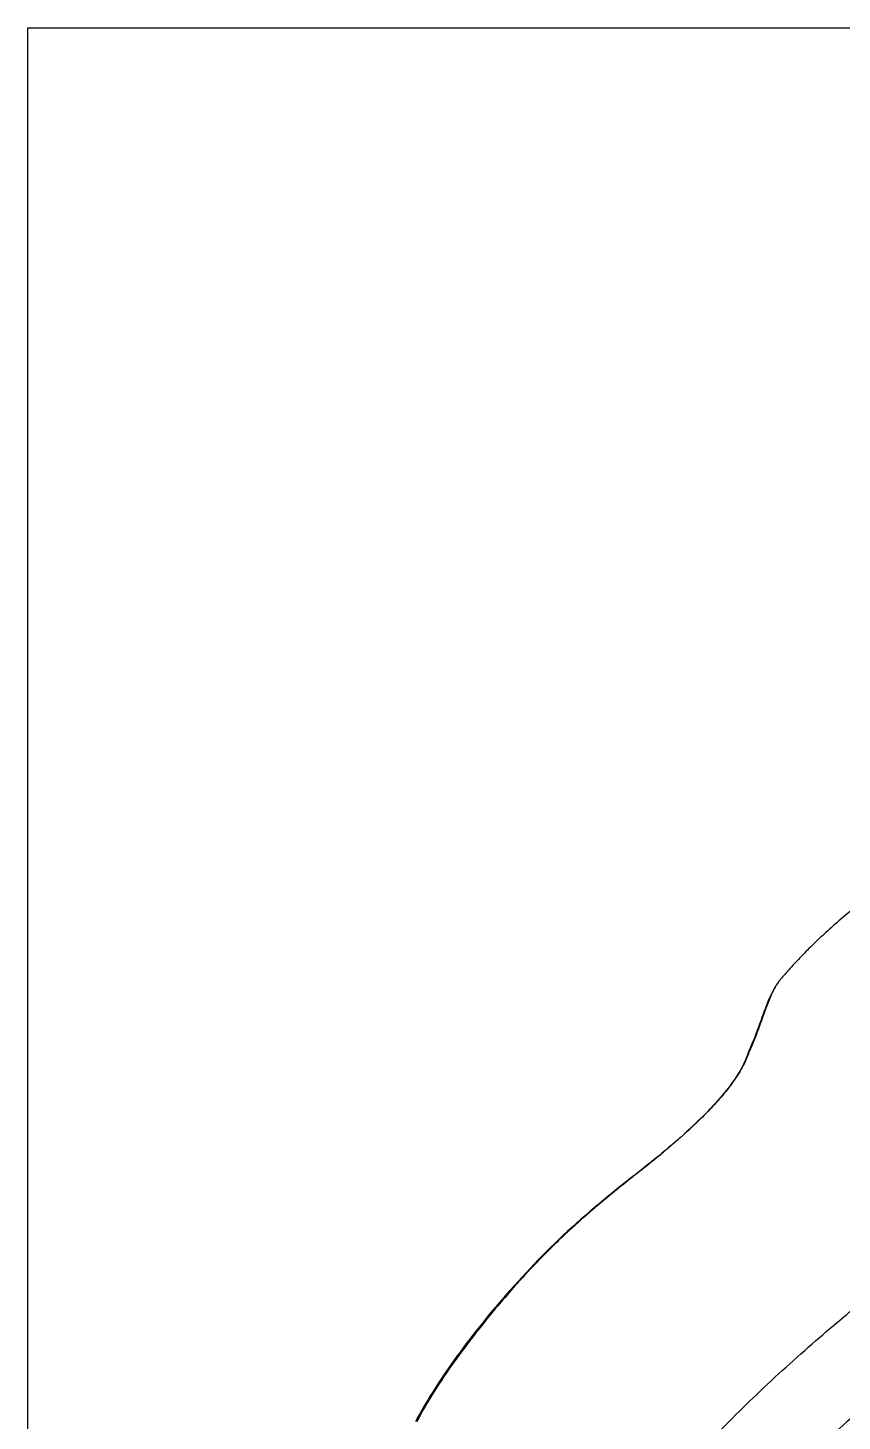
# Model space of a CAD drawing. Header units: inches. Extents: x 157915 to 159347, y -49911 to -48898.
# Drawn here: x 158871.23 to 158894.95, y -49776.47 to -49735.88 of the extents above; entities that cross this region are included whole.
import ezdxf

# ---------------------------------------------------------------- set-up
doc = ezdxf.new("R2010")
doc.units = ezdxf.units.IN
doc.header["$LTSCALE"] = 2
doc.header["$MEASUREMENT"] = 0
doc.layers.get('0').update_dxf_attribs({"linetype": 'CONTINUOUS'})
doc.layers.add('A', color=7, linetype='CONTINUOUS')

msp = doc.modelspace()

# ---------------------------------------------------------------- linework, layer by layer
at = {"color": 7, "linetype": 'Continuous'}
for p, q in [((158893.158, -49763.6), (158893.146, -49763.614)), ((158892.24, -49765.677), (158892.24, -49765.676)), ((158889.093, -49769.166), (158889.094, -49769.156)), ((158882.528, -49776.47), (158882.527, -49776.47))]:
    msp.add_line(p, q, dxfattribs=at)
for points, start_tangent, end_tangent in [([(158929.508, -49748.835), (158929.348, -49748.805), (158928.873, -49748.731), (158928.489, -49748.68), (158928.181, -49748.637), (158927.93, -49748.598), (158927.738, -49748.563), (158927.56, -49748.528), (158927.342, -49748.481), (158927.029, -49748.413), (158926.588, -49748.323), (158926.04, -49748.223), (158925.309, -49748.118), (158924.483, -49748.052), (158923.575, -49748.053), (158922.637, -49748.147), (158921.588, -49748.376), (158920.447, -49748.759), (158919.158, -49749.345), (158917.816, -49750.141), (158916.641, -49751.023), (158915.522, -49751.956), (158914.472, -49752.786), (158913.501, -49753.417), (158912.564, -49753.884), (158911.508, -49754.295), (158910.214, -49754.735), (158908.629, -49755.249), (158906.858, -49755.78), (158905.314, -49756.229), (158903.953, -49756.66), (158902.741, -49757.098), (158901.664, -49757.539), (158900.691, -49757.983), (158899.81, -49758.435), (158899.012, -49758.892), (158898.287, -49759.349), (158897.621, -49759.798), (158897.006, -49760.235), (158896.432, -49760.659), (158895.896, -49761.067), (158895.39, -49761.463), (158894.916, -49761.852), (158894.478, -49762.236), (158894.078, -49762.614), (158893.718, -49762.978), (158893.401, -49763.321), (158893.158, -49763.6)], (-0.980073, 0.19864), (-0.650439, -0.759558)), ([(158893.146, -49763.615), (158892.963, -49763.884), (158892.685, -49764.52), (158892.405, -49765.284), (158892.24, -49765.676)], (-0.638391, -0.769712), (-0.415907, -0.909407)), ([(158893.146, -49763.614), (158893.141, -49763.62), (158893.033, -49763.773), (158892.917, -49763.988), (158892.793, -49764.278), (158892.653, -49764.656), (158892.481, -49765.132), (158892.249, -49765.692)], (-0.637363, -0.770564), (-0.423711, -0.905797)), ([(158892.221, -49765.772), (158892.038, -49766.17), (158891.74, -49766.636), (158891.378, -49767.084), (158890.982, -49767.51), (158890.573, -49767.909), (158890.166, -49768.277), (158889.78, -49768.608), (158889.422, -49768.904), (158889.093, -49769.166)], (-0.350182, -0.936682), (-0.78683, -0.61717)), ([(158892.205, -49765.766), (158891.997, -49766.223), (158891.584, -49766.829), (158891.047, -49767.436), (158890.416, -49768.047), (158889.704, -49768.665), (158889.094, -49769.156)], (-0.330345, -0.94386), (-0.788221, -0.615392)), ([(158892.216, -49765.741), (158892.205, -49765.766)], (-0.454765, -0.890611), (-0.332213, -0.943204)), ([(158892.209, -49765.753), (158892.205, -49765.766)], (-0.339252, -0.940696), (-0.330188, -0.943915)), ([(158892.24, -49765.675), (158892.237, -49765.681), (158892.229, -49765.701), (158892.223, -49765.716), (158892.215, -49765.738), (158892.209, -49765.753)], (-0.415904, -0.909408), (-0.339252, -0.940696)), ([(158892.249, -49765.693), (158892.216, -49765.741)], (-0.682487, -0.730898), (-0.454765, -0.890611)), ([(158892.249, -49765.692), (158892.221, -49765.772)], (-0.321507, -0.946907), (-0.350182, -0.936682)), ([(158892.239, -49765.677), (158892.24, -49765.677), (158892.249, -49765.693)], (0.697022, -0.71705), (0.686349, -0.727272)), ([(158889.094, -49769.156), (158886.955, -49770.94), (158885.056, -49772.913), (158883.555, -49774.827), (158882.528, -49776.47)], (-0.788302, -0.615288), (-0.472934, -0.881098)), ([(158885.885, -49787.456), (158885.91, -49786.856), (158885.976, -49786.179), (158886.283, -49784.644), (158886.546, -49783.818), (158886.881, -49782.985), (158887.276, -49782.173), (158887.712, -49781.401), (158888.515, -49780.18), (158889.382, -49779.032), (158890.325, -49777.911), (158891.382, -49776.768), (158892.151, -49775.994), (158892.994, -49775.193), (158893.863, -49774.408), (158894.702, -49773.683), (158895.316, -49773.17), (158895.921, -49772.676), (158896.497, -49772.215), (158897.025, -49771.8), (158897.743, -49771.246), (158898.407, -49770.743), (158899.71, -49769.783), (158900.415, -49769.277), (158900.611, -49769.138)], (0.018226, 0.999834), (0.818056, 0.575138)), ([(158888.843, -49769.363), (158888.334, -49769.771), (158887.659, -49770.334), (158887.31, -49770.639)], (-0.783882, -0.62091), (-0.747015, -0.664807)), ([(158889.093, -49769.166), (158888.843, -49769.363)], (-0.786812, -0.617192), (-0.783882, -0.62091)), ([(158887.31, -49770.639), (158887.031, -49770.891), (158886.646, -49771.254)], (-0.747015, -0.664807), (-0.719223, -0.694779)), ([(158886.646, -49771.254), (158886.388, -49771.508), (158885.71, -49772.213), (158885.491, -49772.455)], (-0.719223, -0.694779), (-0.668256, -0.743931)), ([(158885.491, -49772.455), (158885.012, -49773.003), (158884.321, -49773.849)], (-0.668256, -0.743931), (-0.617048, -0.786925)), ([(158884.321, -49773.849), (158884.298, -49773.878), (158884.28, -49773.902)], (-0.617048, -0.786925), (-0.615137, -0.78842)), ([(158884.28, -49773.902), (158883.648, -49774.746), (158883.066, -49775.611), (158882.555, -49776.486)], (-0.615137, -0.78842), (-0.471817, -0.881696)), ([(158898.161, -49773.947), (158897.835, -49774.204), (158897.259, -49774.665), (158896.654, -49775.159), (158896.04, -49775.672), (158895.201, -49776.397), (158894.332, -49777.182), (158893.489, -49777.983), (158892.72, -49778.756), (158891.663, -49779.9), (158890.72, -49781.02), (158890.198, -49781.696)], (-0.786749, -0.617273), (-0.598785, -0.80091))]:
    msp.add_spline(points, degree=3, dxfattribs=dict(at, start_tangent=start_tangent, end_tangent=end_tangent))
at = {"layer": 'A'}
msp.add_lwpolyline([(159028.058, -49895.745), (158871.23, -49895.745), (158871.23, -49735.884), (159028.058, -49735.884)], close=True, dxfattribs=at)

doc.saveas('drawing.dxf')
